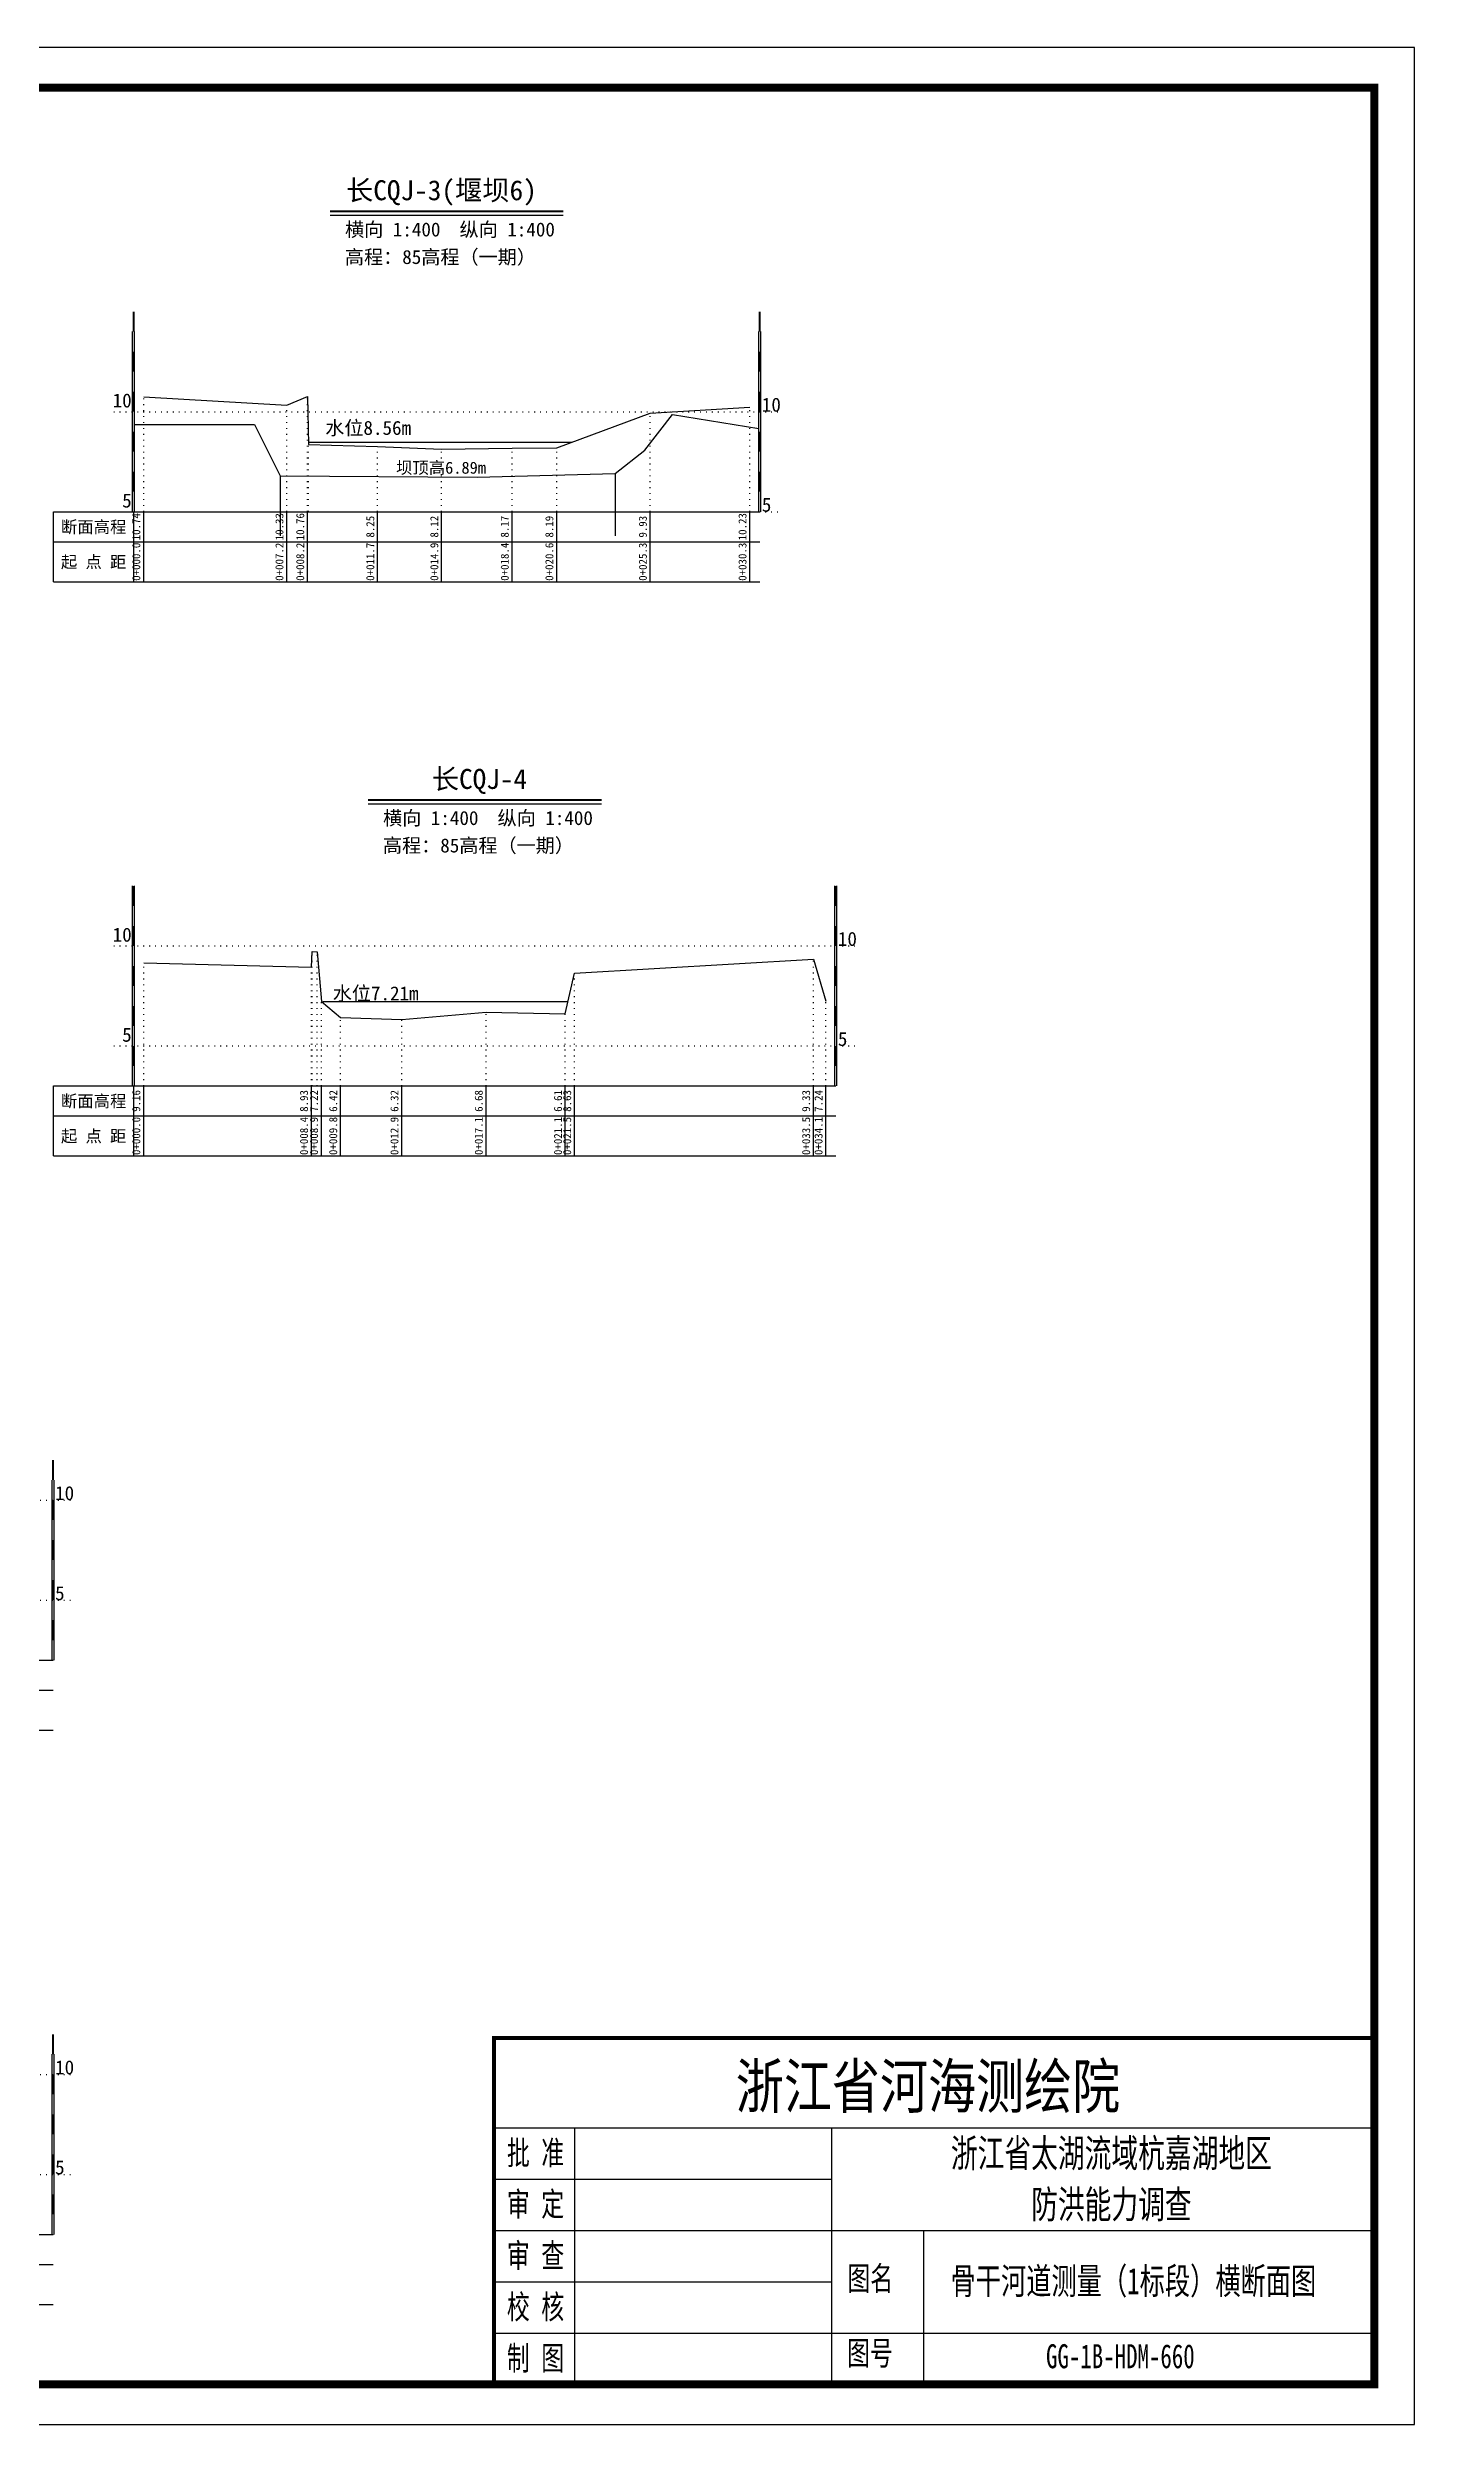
# Model space of a CAD drawing. Header units: millimetres. Extents: x 519117 to 519987, y 3371934 to 3372231.
# Drawn here: x 519816.1 to 519986.9, y 3371934.2 to 3372231.2 of the extents above; entities that cross this region are included whole.
import ezdxf
from ezdxf.enums import TextEntityAlignment as Align

# ---------------------------------------------------------------- set-up
doc = ezdxf.new("R2010")
doc.units = ezdxf.units.MM
doc.header["$LTSCALE"] = 0.4
doc.header["$MEASUREMENT"] = 0
doc.linetypes.add('X4', pattern=[1.6, 0, -1.6])
for name, color, linetype in [('DMX', 1, 'Continuous'), ('TEXT', 7, 'Continuous'), ('zdm1', 5, 'Continuous'), ('ZDMT5', 3, 'Continuous'), ('图框', 7, 'Continuous'), ('堰坝', 7, 'Continuous'), ('断面名称', 5, 'Continuous'), ('比例尺', 3, 'Continuous'), ('水位', 7, 'Continuous')]:
    doc.layers.add(name, color=color, linetype=linetype)
doc.styles.add('HDM', font='仿宋_GB2312.ttf')
doc.styles.add('tk2', font='SimSun.ttf', dxfattribs={"width": 0.8})

msp = doc.modelspace()

# ---------------------------------------------------------------- linework, layer by layer
at = {"lineweight": 100, "const_width": 0.5}
msp.add_lwpolyline([(519981.88, 3371982.45), (519871.88, 3371982.45), (519871.88, 3371939.17), (519981.88, 3371939.17), (519981.88, 3371982.45)], dxfattribs=at)
at = {"layer": 'DMX', "linetype": 'Continuous', "flags": 128}
for points in [[(519828.13, 3372187.52), (519846, 3372186.5), (519848.6, 3372187.57), (519848.73, 3372181.57), (519857.35, 3372181.3), (519865.35, 3372180.97), (519874.15, 3372181.1), (519879.73, 3372181.15), (519891.4, 3372185.5), (519903.85, 3372186.25)], [(519828.13, 3372116.82), (519849.08, 3372116.25), (519849.18, 3372118.22), (519849.78, 3372118.17), (519850.33, 3372111.97), (519852.73, 3372109.97), (519860.38, 3372109.72), (519870.9, 3372110.62), (519880.8, 3372110.45), (519881.95, 3372115.5), (519911.8, 3372117.25), (519913.35, 3372112.02)]]:
    msp.add_lwpolyline(points, dxfattribs=at)
at = {"layer": 'TEXT', "color": 0}
for p, q in [((519871.88, 3371971.25, 0), (519981.88, 3371971.25, 0)), ((519881.96, 3371971.25, 0), (519881.96, 3371945.59, 0)), ((519914.05, 3371971.25, 0), (519914.05, 3371945.59, 0)), ((519871.88, 3371964.84, 0), (519914.05, 3371964.84, 0)), ((519871.88, 3371958.42, 0), (519914.05, 3371958.42, 0)), ((519914.05, 3371958.42, 0), (519981.88, 3371958.42, 0)), ((519925.53, 3371958.42, 0), (519925.53, 3371939.17, 0)), ((519871.88, 3371952, 0), (519914.05, 3371952, 0)), ((519871.88, 3371945.59, 0), (519981.88, 3371945.59, 0)), ((519881.96, 3371945.59, 0), (519881.96, 3371939.17, 0)), ((519914.05, 3371945.59, 0), (519914.05, 3371939.17, 0))]:
    msp.add_line(p, q, dxfattribs=at)
at = {"layer": 'zdm1', "linetype": 'Continuous'}
for p, q in [((519826.75, 3372173.17), (519826.75, 3372195.67)), ((519827, 3372173.17), (519827, 3372195.67)), ((519904.98, 3372173.17), (519904.98, 3372195.67)), ((519905.23, 3372173.17), (519905.23, 3372195.67)), ((519816.88, 3372173.17), (519828.13, 3372173.17)), ((519816.88, 3372164.42), (519816.88, 3372173.17)), ((519826.88, 3372164.42), (519826.88, 3372173.17)), ((519828.13, 3372173.17), (519905.1, 3372173.17)), ((519816.88, 3372169.42), (519905.1, 3372169.42)), ((519816.88, 3372164.42), (519905.1, 3372164.42)), ((519826.75, 3372101.42), (519826.75, 3372126.42)), ((519827, 3372101.42), (519827, 3372126.42)), ((519914.48, 3372101.42), (519914.48, 3372126.42)), ((519914.73, 3372101.42), (519914.73, 3372126.42)), ((519816.88, 3372101.42), (519828.13, 3372101.42)), ((519816.88, 3372092.67), (519816.88, 3372101.42)), ((519826.88, 3372092.67), (519826.88, 3372101.42)), ((519828.13, 3372101.42), (519914.6, 3372101.42)), ((519816.88, 3372097.67), (519914.6, 3372097.67)), ((519816.88, 3372092.67), (519914.6, 3372092.67)), ((519816.68, 3372029.67), (519816.68, 3372052.17)), ((519816.93, 3372029.67), (519816.93, 3372052.17)), ((519632.46, 3372029.67), (519816.81, 3372029.67)), ((519621.21, 3372025.92), (519816.81, 3372025.92)), ((519621.21, 3372020.92), (519816.81, 3372020.92)), ((519816.68, 3371957.92), (519816.68, 3371980.42)), ((519816.93, 3371957.92), (519816.93, 3371980.42)), ((519632.46, 3371957.92), (519816.81, 3371957.92)), ((519621.21, 3371954.17), (519816.81, 3371954.17)), ((519621.21, 3371949.17), (519816.81, 3371949.17))]:
    msp.add_line(p, q, dxfattribs=at)
at = {"layer": 'zdm1', "linetype": 'X4'}
for p, q in [((519824.38, 3372185.67), (519907.6, 3372185.67)), ((519824.38, 3372173.17), (519907.6, 3372173.17)), ((519824.38, 3372118.92), (519917.1, 3372118.92)), ((519824.38, 3372106.42), (519917.1, 3372106.42)), ((519628.71, 3372049.67), (519819.31, 3372049.67)), ((519628.71, 3372037.17), (519819.31, 3372037.17)), ((519628.71, 3371977.92), (519819.31, 3371977.92)), ((519628.71, 3371965.42), (519819.31, 3371965.42))]:
    msp.add_line(p, q, dxfattribs=at)
at = {"layer": 'zdm1', "linetype": 'Continuous', "flags": 128}
for points in [[(519826.88, 3372195.67, 0.25, 0.25, 0), (519826.88, 3372198.17, 0.25, 0.25, 0)], [(519905.1, 3372195.67, 0.25, 0.25, 0), (519905.1, 3372198.17, 0.25, 0.25, 0)], [(519826.88, 3372190.67, 0.25, 0.25, 0), (519826.88, 3372193.17, 0.25, 0.25, 0)], [(519905.1, 3372190.67, 0.25, 0.25, 0), (519905.1, 3372193.17, 0.25, 0.25, 0)], [(519826.88, 3372185.67, 0.25, 0.25, 0), (519826.88, 3372188.17, 0.25, 0.25, 0)], [(519905.1, 3372185.67, 0.25, 0.25, 0), (519905.1, 3372188.17, 0.25, 0.25, 0)], [(519826.88, 3372180.67, 0.25, 0.25, 0), (519826.88, 3372183.17, 0.25, 0.25, 0)], [(519905.1, 3372180.67, 0.25, 0.25, 0), (519905.1, 3372183.17, 0.25, 0.25, 0)], [(519826.88, 3372175.67, 0.25, 0.25, 0), (519826.88, 3372178.17, 0.25, 0.25, 0)], [(519905.1, 3372175.67, 0.25, 0.25, 0), (519905.1, 3372178.17, 0.25, 0.25, 0)], [(519826.88, 3372123.92, 0.25, 0.25, 0), (519826.88, 3372126.42, 0.25, 0.25, 0)], [(519914.6, 3372123.92, 0.25, 0.25, 0), (519914.6, 3372126.42, 0.25, 0.25, 0)], [(519826.88, 3372118.92, 0.25, 0.25, 0), (519826.88, 3372121.42, 0.25, 0.25, 0)], [(519914.6, 3372118.92, 0.25, 0.25, 0), (519914.6, 3372121.42, 0.25, 0.25, 0)], [(519826.88, 3372113.92, 0.25, 0.25, 0), (519826.88, 3372116.42, 0.25, 0.25, 0)], [(519914.6, 3372113.92, 0.25, 0.25, 0), (519914.6, 3372116.42, 0.25, 0.25, 0)], [(519826.88, 3372108.92, 0.25, 0.25, 0), (519826.88, 3372111.42, 0.25, 0.25, 0)], [(519914.6, 3372108.92, 0.25, 0.25, 0), (519914.6, 3372111.42, 0.25, 0.25, 0)], [(519826.88, 3372103.92, 0.25, 0.25, 0), (519826.88, 3372106.42, 0.25, 0.25, 0)], [(519914.6, 3372103.92, 0.25, 0.25, 0), (519914.6, 3372106.42, 0.25, 0.25, 0)], [(519816.81, 3372052.17, 0.25, 0.25, 0), (519816.81, 3372054.67, 0.25, 0.25, 0)], [(519816.81, 3372047.17, 0.25, 0.25, 0), (519816.81, 3372049.67, 0.25, 0.25, 0)], [(519816.81, 3372042.17, 0.25, 0.25, 0), (519816.81, 3372044.67, 0.25, 0.25, 0)], [(519816.81, 3372037.17, 0.25, 0.25, 0), (519816.81, 3372039.67, 0.25, 0.25, 0)], [(519816.81, 3372032.17, 0.25, 0.25, 0), (519816.81, 3372034.67, 0.25, 0.25, 0)], [(519816.81, 3371980.42, 0.25, 0.25, 0), (519816.81, 3371982.92, 0.25, 0.25, 0)], [(519816.81, 3371975.42, 0.25, 0.25, 0), (519816.81, 3371977.92, 0.25, 0.25, 0)], [(519816.81, 3371970.42, 0.25, 0.25, 0), (519816.81, 3371972.92, 0.25, 0.25, 0)], [(519816.81, 3371965.42, 0.25, 0.25, 0), (519816.81, 3371967.92, 0.25, 0.25, 0)], [(519816.81, 3371960.42, 0.25, 0.25, 0), (519816.81, 3371962.92, 0.25, 0.25, 0)]]:
    msp.add_lwpolyline(points, format="xyseb", dxfattribs=at)
at = {"layer": 'ZDMT5', "linetype": 'X4'}
for p, q in [((519828.13, 3372173.17), (519828.13, 3372187.52)), ((519846, 3372173.17), (519846, 3372186.5)), ((519848.6, 3372173.17), (519848.6, 3372187.57)), ((519903.85, 3372173.17), (519903.85, 3372186.25)), ((519891.4, 3372173.17), (519891.4, 3372185.5)), ((519848.73, 3372173.17), (519848.73, 3372181.57)), ((519857.35, 3372173.17), (519857.35, 3372181.3)), ((519865.35, 3372173.17), (519865.35, 3372180.97)), ((519874.15, 3372173.17), (519874.15, 3372181.1)), ((519879.73, 3372173.17), (519879.73, 3372181.15)), ((519849.18, 3372101.42), (519849.18, 3372118.22)), ((519849.78, 3372101.42), (519849.78, 3372118.17)), ((519911.8, 3372101.42), (519911.8, 3372117.25)), ((519828.13, 3372101.42), (519828.13, 3372116.82)), ((519849.08, 3372101.42), (519849.08, 3372116.25)), ((519881.95, 3372101.42), (519881.95, 3372115.5)), ((519850.33, 3372101.42), (519850.33, 3372111.97)), ((519913.35, 3372101.42), (519913.35, 3372112.02)), ((519852.73, 3372101.42), (519852.73, 3372109.97)), ((519860.38, 3372101.42), (519860.38, 3372109.72)), ((519870.9, 3372101.42), (519870.9, 3372110.62)), ((519880.8, 3372101.42), (519880.8, 3372110.45))]:
    msp.add_line(p, q, dxfattribs=at)
at = {"layer": 'ZDMT5', "linetype": 'Continuous'}
for p, q in [((519828.13, 3372164.42), (519828.13, 3372173.17)), ((519846, 3372164.42), (519846, 3372173.17)), ((519848.6, 3372164.42), (519848.6, 3372173.17)), ((519857.35, 3372164.42), (519857.35, 3372173.17)), ((519865.35, 3372164.42), (519865.35, 3372173.17)), ((519874.15, 3372164.42), (519874.15, 3372173.17)), ((519879.73, 3372164.42), (519879.73, 3372173.17)), ((519891.4, 3372164.42), (519891.4, 3372173.17)), ((519903.85, 3372164.42), (519903.85, 3372173.17)), ((519828.13, 3372092.67), (519828.13, 3372101.42)), ((519849.08, 3372092.67), (519849.08, 3372101.42)), ((519850.33, 3372092.67), (519850.33, 3372101.42)), ((519852.73, 3372092.67), (519852.73, 3372101.42)), ((519860.38, 3372092.67), (519860.38, 3372101.42)), ((519870.9, 3372092.67), (519870.9, 3372101.42)), ((519880.8, 3372092.67), (519880.8, 3372101.42)), ((519881.95, 3372092.67), (519881.95, 3372101.42)), ((519911.8, 3372092.67), (519911.8, 3372101.42)), ((519913.35, 3372092.67), (519913.35, 3372101.42))]:
    msp.add_line(p, q, dxfattribs=at)
at = {"layer": '图框', "flags": 128}
msp.add_lwpolyline([(519566.88, 3371934.17), (519986.88, 3371934.17), (519986.88, 3372231.17), (519566.88, 3372231.17)], close=True, dxfattribs=at)
at = {"layer": '图框', "const_width": 1, "flags": 128}
msp.add_lwpolyline([(519591.88, 3371939.17), (519981.88, 3371939.17), (519981.88, 3372226.17), (519591.88, 3372226.17)], close=True, dxfattribs=at)
at = {"layer": '堰坝', "linetype": 'Continuous', "flags": 128}
for points in [[(519827, 3372184.06), (519841.98, 3372184.06), (519845.16, 3372177.66), (519869.77, 3372177.48), (519887.03, 3372177.93), (519890.72, 3372180.86), (519894.2, 3372185.33), (519904.98, 3372183.59)], [(519845.16, 3372177.66), (519845.16, 3372170.14)], [(519887.03, 3372177.93), (519887.03, 3372170.14)]]:
    msp.add_lwpolyline(points, dxfattribs=at)
at = {"layer": '比例尺', "color": 3, "linetype": 'Continuous', "lineweight": 40}
for p, q in [((519851.43, 3372210.71), (519880.55, 3372210.71)), ((519856.18, 3372137.17), (519885.3, 3372137.17))]:
    msp.add_line(p, q, dxfattribs=at)
at = {"layer": '比例尺', "color": 3, "linetype": 'Continuous'}
for p, q in [((519851.43, 3372210.21), (519880.55, 3372210.21)), ((519856.18, 3372136.67), (519885.3, 3372136.67))]:
    msp.add_line(p, q, dxfattribs=at)
at = {"layer": '水位', "color": 6, "linetype": 'Continuous', "flags": 128}
for points in [[(519848.72, 3372181.85), (519881.61, 3372181.85)], [(519850.5, 3372111.96), (519881.15, 3372111.96)]]:
    msp.add_lwpolyline(points, dxfattribs=at)

# ---------------------------------------------------------------- texts
at = {"layer": 'TEXT', "color": 7, "ltscale": 8, "style": 'tk2'}
for tag, p, s, height, width in [('浙江省河海测绘院', (519902.1, 3371973.69, 0), '（单位名称）', 5.5, 0.8), ('批 准', (519873.5, 3371966.62, 0), '批准', 3, 0.7), ('审 定', (519873.5, 3371960.21, 0), '审定', 3, 0.7), ('审 查', (519873.5, 3371953.79, 0), '审 查', 3, 0.7), ('图名', (519916.03, 3371950.92, 0), '审查', 3, 0.7), ('校 核', (519873.5, 3371947.37, 0), '校 核', 3, 0.7), ('制 图', (519873.5, 3371940.96, 0), '制 图', 3, 0.7), ('图号', (519915.99, 3371941.59, 0), '图号', 3, 0.7)]:
    msp.add_attdef(tag, p, s, height=height, dxfattribs=dict(at, width=width))
at = {"layer": 'TEXT', "color": 0, "style": 'tk2', "width": 0.7}
for tag, text, height, p in [('浙江省太湖流域杭嘉湖地区', '浙江省太湖流域杭嘉湖地区', 3.5, (519949.02, 3371968.07, -206.67)), ('防洪能力调查', '防洪能力调查', 3.5, (519949.02, 3371961.68, -206.67)), ('骨干河道测量（1标段）横断面图', '骨干河道测量（1标段）横断面图', 3.3, (519951.77, 3371952.1, -206.67)), ('GG-1B-HDM-660', 'GG-1B-HDM-001', 3, (519950.14, 3371942.7, -206.67))]:
    msp.add_attdef(tag, text=text, height=height, dxfattribs=at).set_placement(p, align=Align.MIDDLE_CENTER)
at = {"layer": 'zdm1', "linetype": 'Continuous', "style": 'HDM'}
for s, p in [('10', (519826.63, 3372185.67)), ('5', (519826.63, 3372173.17)), ('10', (519826.63, 3372118.92)), ('5', (519826.63, 3372106.42))]:
    msp.add_text(s, height=1.75, dxfattribs=at).set_placement(p, align=Align.BOTTOM_RIGHT)
for s, p in [('10', (519905.35, 3372185.67)), ('5', (519905.35, 3372173.17)), ('10', (519914.85, 3372118.92)), ('5', (519914.85, 3372106.42)), ('10', (519817.06, 3372049.67)), ('5', (519817.06, 3372037.17)), ('10', (519817.06, 3371977.92)), ('5', (519817.06, 3371965.42))]:
    msp.add_text(s, height=1.75, dxfattribs=at).set_placement(p)
for s, p in [('断面高程', (519821.88, 3372171.3)), ('起 点 距', (519821.88, 3372166.92)), ('断面高程', (519821.88, 3372099.55)), ('起 点 距', (519821.88, 3372095.17))]:
    msp.add_text(s, height=1.5, dxfattribs=at).set_placement(p, align=Align.MIDDLE)
at = {"layer": 'ZDMT5', "linetype": 'Continuous', "style": 'HDM'}
for s, p in [('10.74', (519828, 3372171.3)), ('10.33', (519845.88, 3372171.3)), ('10.76', (519848.48, 3372171.3)), ('8.25', (519857.23, 3372171.3)), ('8.12', (519865.23, 3372171.3)), ('8.17', (519874.03, 3372171.3)), ('8.19', (519879.6, 3372171.3)), ('9.93', (519891.28, 3372171.3)), ('10.23', (519903.73, 3372171.3)), ('0+000.0', (519828, 3372166.92)), ('0+007.2', (519845.88, 3372166.92)), ('0+008.2', (519848.48, 3372166.92)), ('0+011.7', (519857.23, 3372166.92)), ('0+014.9', (519865.23, 3372166.92)), ('0+018.4', (519874.03, 3372166.92)), ('0+020.6', (519879.6, 3372166.92)), ('0+025.3', (519891.28, 3372166.92)), ('0+030.3', (519903.73, 3372166.92)), ('9.16', (519828, 3372099.55)), ('8.93', (519848.95, 3372099.55)), ('7.22', (519850.2, 3372099.55)), ('6.42', (519852.6, 3372099.55)), ('6.32', (519860.25, 3372099.55)), ('6.68', (519870.78, 3372099.55)), ('6.61', (519880.68, 3372099.55)), ('8.63', (519881.83, 3372099.55)), ('9.33', (519911.68, 3372099.55)), ('7.24', (519913.23, 3372099.55)), ('0+000.0', (519828, 3372095.17)), ('0+008.4', (519848.95, 3372095.17)), ('0+008.9', (519850.2, 3372095.17)), ('0+009.8', (519852.6, 3372095.17)), ('0+012.9', (519860.25, 3372095.17)), ('0+017.1', (519870.78, 3372095.17)), ('0+021.1', (519880.68, 3372095.17)), ('0+021.5', (519881.83, 3372095.17)), ('0+033.5', (519911.68, 3372095.17)), ('0+034.1', (519913.23, 3372095.17))]:
    msp.add_text(s, height=1, rotation=90, dxfattribs=at).set_placement(p, align=Align.BOTTOM_CENTER)
at = {"layer": '堰坝', "color": 11, "linetype": 'Continuous', "style": 'HDM'}
msp.add_text('坝顶高6.89m', height=1.5, dxfattribs=at).set_placement((519865.27, 3372178.7), align=Align.MIDDLE)
at = {"layer": '断面名称', "color": 5, "linetype": 'Continuous', "style": 'HDM'}
for s, p in [('长CQJ-3(堰坝6)', (519865.32, 3372213.18)), ('长CQJ-4', (519870.07, 3372139.64))]:
    msp.add_text(s, height=2.5, dxfattribs=at).set_placement(p, align=Align.MIDDLE)
at = {"layer": '比例尺', "color": 3, "linetype": 'Continuous', "style": 'HDM'}
for s, p in [('横向 1:400  纵向 1:400', (519879.5, 3372207.04)), ('高程：85高程（一期）', (519877.13, 3372203.6)), ('横向 1:400  纵向 1:400', (519884.25, 3372133.5)), ('高程：85高程（一期）', (519881.88, 3372130.07))]:
    msp.add_text(s, height=1.75, dxfattribs=at).set_placement(p, align=Align.BOTTOM_RIGHT)
at = {"layer": '水位', "color": 6, "linetype": 'Continuous', "style": 'HDM'}
for s, p in [('水位8.56m', (519856.17, 3372183.69)), ('水位7.21m', (519857.11, 3372113.03))]:
    msp.add_text(s, height=1.75, dxfattribs=at).set_placement(p, align=Align.MIDDLE)

doc.saveas('drawing.dxf')
